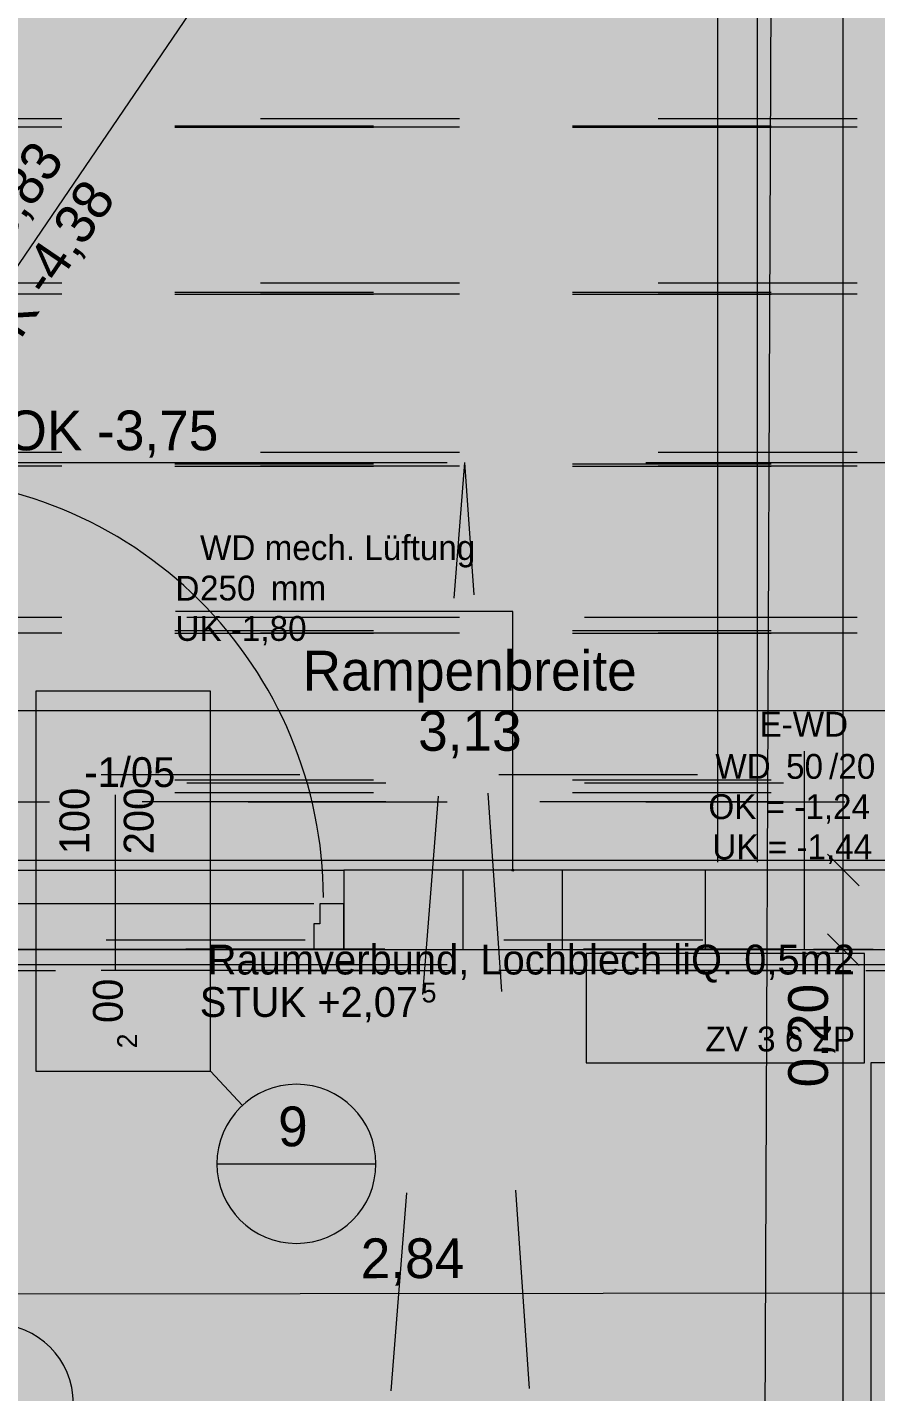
# Model space of a CAD drawing. Header units: metres. Extents: x -14 to 130, y -38 to 4.
# Drawn here: x 15.749 to 17.883, y -7.337 to -3.906 of the extents above; entities that cross this region are included whole.
import ezdxf

# ---------------------------------------------------------------- set-up
doc = ezdxf.new("R2010")
doc.units = ezdxf.units.M
doc.header["$MEASUREMENT"] = 0
for name, pattern in [('Schnittlinie', [0.006, 0.003, -0.0015, 0, -0.0015]), ('Strichliert_1_-1', [2, 1, -1]), ('Strichlinie eng', [0.002, 0.0015, -0.0005]), ('Untersicht', [0.001, 0.0005, -0.0005])]:
    doc.linetypes.add(name, pattern=pattern)
for name, color, linetype in [('-1._KG PP_3_120 Wand Innen tragend', 7, 'Continuous'), ('-1._KG PP_3_220 Bodenaufbau', 7, 'Continuous'), ('-1._KG PP_3_420 Rampe', 7, 'Continuous'), ('-1._KG PP_3_520 Fixeinbauten', 7, 'Continuous'), ('-1._KG PP_3_851 Marker Schnitt', 7, 'Continuous'), ('-1._KG PP_3_860 Marker Änderung bis 26mmtt', 7, 'Continuous'), ('-1._KG PP_3_950 Polierplan Bemaßung', 7, 'Continuous'), ('-1._KG PP_3_955 Polierplan Beschriftung', 7, 'Continuous'), ('-1._KG PP_3_Bemaßen_Sperrmaß 2D', 7, 'Continuous'), ('-1._KG PP_3_Gelände_Beschriftung Gelände', 7, 'Continuous'), ('-1._KG PP_3_Kataster Grenzpunkte_Grenzpunkt (GP) Hausecke_Kennzeichen', 7, 'Continuous')]:
    doc.layers.add(name, color=color, linetype=linetype)
doc.styles.add('ERSTELLTER_STIL_5', font='')
doc.styles.get('ERSTELLTER_STIL_5').set_extended_font_data('Eurostile')
doc.linetypes.add('GAS', pattern='A,0,[1,415_260415_PP_VA_1_2 -1 KG1.Shx,S=0.186508,R=0,X=0,Y=0],-26.5,0', length=26.5)
doc.linetypes.add('Wolke', pattern='A,0,[3,415_260415_PP_VA_1_2 -1 KG1.Shx,S=0.00023923,R=0,X=-3.85971e-06,Y=0.000734738],-0.03,0', length=0.03)

msp = doc.modelspace()

# ---------------------------------------------------------------- hatches: boundary and pattern name
at = {"layer": '-1._KG PP_3_120 Wand Innen tragend', "linetype": 'Continuous', "lineweight": 13, "true_color": 0x3f7f02}
for points in [[(16.545, -6.11), (16.545, -6.225), (16.845, -6.225), (16.845, -6.025), (16.545, -6.025)], [(17.095, -6.025), (17.095, -6.225), (17.4537, -6.225), (17.4537, -6.025)]]:
    msp.add_hatch(color=76, dxfattribs=at).paths.add_polyline_path(points)
at = {"layer": '-1._KG PP_3_120 Wand Innen tragend', "linetype": 'Continuous', "lineweight": 13, "true_color": 0xff6400}
msp.add_hatch(color=30, dxfattribs=at).paths.add_polyline_path([(16.545, -6.12), (16.545, -6.11), (16.485, -6.11), (16.485, -6.16), (16.47, -6.16), (16.47, -6.225), (16.545, -6.225), (16.545, -6.215)])
at = {"layer": '-1._KG PP_3_Gelände_Beschriftung Gelände', "linetype": 'Continuous', "lineweight": 0, "true_color": 0x060c00}
h = msp.add_hatch(color=98, dxfattribs=at)
h.paths.add_polyline_path([(0.6022, -0.6), (0.6319, -8.705), (5.625, -8.705), (5.625, -3.705), (8.725, -3.705), (8.725, -5.925), (8.925, -5.925), (8.925, -5.905), (9.105, -5.905), (9.105, -4.225), (10.725, -4.225), (10.725, -5.905), (10.905, -5.905), (10.905, -6.225), (12.425, -6.225), (12.425, -9.355), (15.32, -9.355), (15.32, -8.955), (18.3552, -8.955), (18.383, -0.6)])
h.paths.add_polyline_path([(1.4029, -0.8), (1.4029, -1.4), (0.8029, -1.4), (0.8029, -0.8)], flags=0)
h.paths.add_polyline_path([(17.5774, -2.893), (17.5774, -2.293), (18.1774, -2.293), (18.1774, -2.893)], flags=0)
at = {"layer": '-1._KG PP_3_Kataster Grenzpunkte_Grenzpunkt (GP) Hausecke_Kennzeichen', "linetype": 'Continuous', "lineweight": 0, "true_color": 0x000000}
msp.add_hatch(color=18, dxfattribs=at).paths.add_polyline_path([(16.9675, -6.025), (16.9677, -6.026), (16.9682, -6.0268), (16.969, -6.0273), (16.97, -6.0275), (16.971, -6.0273), (16.9718, -6.0268), (16.9723, -6.026), (16.9725, -6.025), (16.9723, -6.024), (16.9718, -6.0232), (16.971, -6.0227), (16.97, -6.0225), (16.969, -6.0227), (16.9682, -6.0232), (16.9677, -6.024)])

# ---------------------------------------------------------------- linework, layer by layer
at = {"layer": '-1._KG PP_3_120 Wand Innen tragend', "color": 7, "linetype": 'Continuous', "lineweight": 13, "ltscale": 1000}
msp.add_line((15.97, -5.8359), (15.97, -6.275), dxfattribs=at)
at = {"layer": '-1._KG PP_3_120 Wand Innen tragend', "color": 7, "linetype": 'Strichliert_1_-1', "lineweight": 13, "ltscale": 1000}
for p, q in [((15.395, -6.025), (16.545, -6.025)), ((16.47, -6.11), (15.47, -6.11)), ((15.395, -6.225), (16.545, -6.225)), ((16.47, -6.225), (15.47, -6.225))]:
    msp.add_line(p, q, dxfattribs=at)
at = {"layer": '-1._KG PP_3_120 Wand Innen tragend', "color": 7, "linetype": 'Continuous', "lineweight": 18, "ltscale": 1000}
for p, q in [((16.545, -6.025), (16.545, -6.11)), ((16.545, -6.11), (16.545, -6.225)), ((16.545, -6.225), (16.545, -6.11))]:
    msp.add_line(p, q, dxfattribs=at)
at = {"layer": '-1._KG PP_3_120 Wand Innen tragend', "color": 7, "linetype": 'Continuous', "lineweight": 18, "ltscale": 1000, "flags": 128}
for points in [[(16.845, -6.025), (16.545, -6.025)], [(16.845, -6.025), (16.845, -6.225)], [(17.4537, -6.025), (17.095, -6.025)], [(17.095, -6.225), (17.095, -6.025)], [(17.4537, -6.025), (17.4537, -6.225)], [(16.545, -6.225), (16.845, -6.225)], [(17.095, -6.225), (17.4537, -6.225)]]:
    msp.add_lwpolyline(points, dxfattribs=at)
at = {"layer": '-1._KG PP_3_120 Wand Innen tragend', "color": 16, "linetype": 'Continuous', "lineweight": 13, "ltscale": 1000, "true_color": 0x7e0000, "flags": 128}
for points in [[(17.095, -6.025), (16.845, -6.025)], [(17.9537, -6.025), (17.4537, -6.025)], [(16.845, -6.225), (17.095, -6.225)], [(17.4537, -6.225), (17.9537, -6.225)]]:
    msp.add_lwpolyline(points, dxfattribs=at)
at = {"layer": '-1._KG PP_3_120 Wand Innen tragend', "color": 7, "linetype": 'Continuous', "lineweight": 13, "ltscale": 1000, "flags": 128}
msp.add_lwpolyline([(16.545, -6.12), (16.545, -6.11), (16.485, -6.11), (16.485, -6.16), (16.47, -6.16), (16.47, -6.225), (16.545, -6.225), (16.545, -6.215)], close=True, dxfattribs=at)
at = {"layer": '-1._KG PP_3_120 Wand Innen tragend', "color": 7, "linetype": 'Continuous', "lineweight": 13, "ltscale": 1000}
msp.add_arc((15.4345, -6.0975), 1.0595, 0.1893, 90.1893, dxfattribs=at)
at = {"layer": '-1._KG PP_3_120 Wand Innen tragend', "color": 7, "linetype": 'Continuous', "lineweight": 18, "ltscale": 1000}
for p in [(16.545, -6.11), (16.545, -6.225)]:
    msp.add_point(p, dxfattribs=at)
at = {"layer": '-1._KG PP_3_220 Bodenaufbau', "color": 8, "linetype": 'Untersicht', "lineweight": 13, "ltscale": 1000, "flags": 128}
for points in [[(15.12, -4.1534), (18.8361, -4.1534)], [(18.8361, -4.157), (15.12, -4.157)], [(15.12, -4.157), (18.8361, -4.157)], [(15.12, -4.5717), (18.8361, -4.5717)], [(18.8361, -4.5764), (15.12, -4.5764)], [(15.12, -4.5764), (18.8361, -4.5764)], [(15.12, -5.0033), (18.8361, -5.0033)], [(18.8361, -5.0091), (15.12, -5.0091)], [(15.12, -5.0091), (18.8361, -5.0091)], [(15.12, -5.4225), (18.5384, -5.4225)], [(18.8361, -5.4292), (15.12, -5.4292)], [(15.12, -5.4292), (18.5384, -5.4292)], [(18.4351, -5.7859), (15.305, -5.7859)], [(18.5384, -5.8532), (15.12, -5.8532)], [(15.305, -5.8532), (18.4351, -5.8532)], [(18.448, -6.2011), (15.32, -6.2011)], [(18.4351, -6.2773), (15.32, -6.2773)], [(15.32, -6.2773), (18.448, -6.2773)]]:
    msp.add_lwpolyline(points, dxfattribs=at)
at = {"layer": '-1._KG PP_3_420 Rampe', "color": 7, "linetype": 'Untersicht', "lineweight": 13, "ltscale": 1000}
for p in [(15.9517, -16.3065), (17.6391, -16.3065)]:
    msp.add_line(p, (16.85, -5), dxfattribs=at)
at = {"layer": '-1._KG PP_3_420 Rampe', "color": 8, "linetype": 'Untersicht', "lineweight": 13, "ltscale": 1000, "flags": 128}
for points in [[(18.8361, -4.1355), (15.12, -4.1355)], [(18.8361, -4.1355), (15.12, -4.1355)], [(18.8361, -4.157), (15.12, -4.157)], [(15.12, -4.157), (18.8361, -4.157)], [(18.8361, -4.5487), (15.12, -4.5487)], [(18.8361, -4.5487), (15.12, -4.5487)], [(18.8361, -4.5764), (15.12, -4.5764)], [(15.12, -4.5764), (18.8361, -4.5764)], [(18.8361, -4.9748), (15.12, -4.9748)], [(18.8361, -4.9748), (15.12, -4.9748)], [(18.8361, -5.0091), (15.12, -5.0091)], [(15.12, -5.0091), (18.8361, -5.0091)], [(18.6508, -5.3898), (15.12, -5.3898)], [(18.8361, -5.3898), (18.6508, -5.3898), (15.12, -5.3898)], [(18.8361, -5.4292), (15.12, -5.4292)], [(15.12, -5.4292), (18.6508, -5.4292)], [(15.12, -5.7984), (18.6508, -5.7984)], [(18.6508, -5.8063), (15.12, -5.8063)], [(15.12, -5.83), (18.6508, -5.83)], [(18.6508, -5.8062), (15.305, -5.8062)], [(18.6508, -5.8532), (15.12, -5.8532)], [(15.305, -5.8532), (18.6508, -5.8532)], [(18.6481, -6.2241), (15.32, -6.2241)], [(18.6508, -6.2773), (15.32, -6.2773)], [(15.32, -6.2773), (18.6481, -6.2773)]]:
    msp.add_lwpolyline(points, dxfattribs=at)
at = {"layer": '-1._KG PP_3_520 Fixeinbauten', "color": 5, "linetype": 'Continuous', "lineweight": 13, "ltscale": 1000, "flags": 128}
msp.add_lwpolyline([(17.155, -6.235), (17.155, -6.51), (17.855, -6.51), (17.855, -6.235)], close=True, dxfattribs=at)
msp.add_lwpolyline([(18.1457, -7.6609), (18.1457, -6.51), (17.8707, -6.51), (17.8707, -7.6609)], dxfattribs=at)
at = {"layer": '-1._KG PP_3_851 Marker Schnitt', "color": 7, "linetype": 'Schnittlinie', "lineweight": 13, "ltscale": 1000}
for p, q in [((17.4851, 3.0949), (17.4851, -35.645)), ((17.5851, 3.0949), (17.5851, -35.7384))]:
    msp.add_line(p, q, dxfattribs=at)
at = {"layer": '-1._KG PP_3_860 Marker Änderung bis 26mmtt', "color": 200, "linetype": 'Wolke', "lineweight": 13, "ltscale": 1000, "true_color": 0xd600ff}
for p, q in [((16.2102, -5.5748), (15.7712, -5.5748)), ((15.7712, -5.5748), (15.7712, -6.5304)), ((16.2102, -6.5304), (16.2102, -5.5748)), ((15.7712, -6.5304), (16.2102, -6.5304))]:
    msp.add_line(p, q, dxfattribs=at)
at = {"layer": '-1._KG PP_3_860 Marker Änderung bis 26mmtt', "color": 7, "linetype": 'Continuous', "lineweight": 13, "ltscale": 1000}
for p, q in [((16.2102, -6.5304), (16.2902, -6.6169)), ((16.2261, -6.7637), (16.6261, -6.7637))]:
    msp.add_line(p, q, dxfattribs=at)
for centre, start, end in [((16.4261, -6.7637), 0, 180), ((16.4261, -6.7637), 180, 0), ((15.6653, -7.3663), 0, 180)]:
    msp.add_arc(centre, 0.2, start, end, dxfattribs=at)
at = {"layer": '-1._KG PP_3_955 Polierplan Beschriftung', "color": 7, "linetype": 'Strichlinie eng', "lineweight": 13, "ltscale": 1000}
for p, q in [((15.305, -5), (18.855, -5)), ((15.305, -6.2628), (18.855, -6.2628))]:
    msp.add_line(p, q, dxfattribs=at)
at = {"layer": '-1._KG PP_3_Bemaßen_Sperrmaß 2D', "color": 5, "linetype": 'GAS', "lineweight": 0, "ltscale": 1000}
msp.add_line((-1.5, -6), (21, -6), dxfattribs=at)
at = {"layer": '-1._KG PP_3_Kataster Grenzpunkte_Grenzpunkt (GP) Hausecke_Kennzeichen', "color": 76, "linetype": 'Continuous', "lineweight": 13, "ltscale": 1000, "true_color": 0x3f7f02}
msp.add_line((17.5584, -18.5444), (17.6357, 0.005), dxfattribs=at)
at = {"layer": '-1._KG PP_3_Kataster Grenzpunkte_Grenzpunkt (GP) Hausecke_Kennzeichen', "color": 7, "linetype": 'Continuous', "lineweight": 13, "ltscale": 1000}
for p, q in [((12.425, -9.355), (18.383, -0.6)), ((16.92, -5.375), (16.1219, -5.375)), ((16.97, -5.375), (16.92, -5.375)), ((16.97, -6.0225), (16.97, -5.375)), ((17.7037, -6.225), (17.7037, -5.7258)), ((17.8584, -6.2773), (18.0584, -6.2773))]:
    msp.add_line(p, q, dxfattribs=at)
at = {"layer": '-1._KG PP_3_Kataster Grenzpunkte_Grenzpunkt (GP) Hausecke_Kennzeichen', "color": 6, "linetype": 'Continuous', "lineweight": 13, "ltscale": 1000, "true_color": 0xfb02fe}
for p, q in [((17.8014, -6.025), (17.8014, -0.8)), ((15.32, -5.6236), (18.4508, -5.6236)), ((17.7614, -5.985), (17.8414, -6.065)), ((17.8764, -6.025), (17.7264, -6.025)), ((17.8014, -6.225), (17.8014, -6.025)), ((17.7614, -6.185), (17.8414, -6.265)), ((17.8764, -6.225), (17.7264, -6.225)), ((17.8014, -8.955), (17.8014, -6.225)), ((15.3201, -7.0914), (18.162, -7.0879))]:
    msp.add_line(p, q, dxfattribs=at)
at = {"layer": '-1._KG PP_3_Kataster Grenzpunkte_Grenzpunkt (GP) Hausecke_Kennzeichen', "color": 7, "linetype": 'Continuous', "lineweight": 13, "ltscale": 1000}
msp.add_circle((16.97, -6.025), 0.0025, dxfattribs=at)

# ---------------------------------------------------------------- texts
at = {"layer": '-1._KG PP_3_120 Wand Innen tragend', "color": 7, "linetype": 'Continuous', "lineweight": 13, "attachment_point": 9, "style": 'ERSTELLTER_STIL_5'}
for s, insert, char_height in [('\\A1;{\\pqr;\\pt0;\\fEurostile|b0|i0|c0|p0;\\W1.000000;-1/05}', (16.1215, -5.8172), 0.075), ('\\A1;{\\pqr;\\pt0;\\fEurostile|b0|i0|c0|p0;\\W1.000000;Raumverbund, Lochblech liQ. 0,5m2}', (17.8309, -6.3082), 0.075), ('\\A1;{\\pqr;\\pt0;\\fEurostile|b0|i0|c0|p0;\\W1.000000;5}', (16.7782, -6.3586), 0.05), ('\\A1;{\\pqr;\\pt0;\\fEurostile|b0|i0|c0|p0;\\W1.000000;STUK +2,07}', (16.7322, -6.4082), 0.075)]:
    msp.add_mtext(s, dxfattribs=dict(at, insert=insert, char_height=char_height))
at = {"layer": '-1._KG PP_3_120 Wand Innen tragend', "color": 7, "linetype": 'Continuous', "lineweight": 13, "attachment_point": 9, "rotation": 90, "style": 'ERSTELLTER_STIL_5'}
for s, insert, char_height in [('\\A1;{\\pqr;\\pt0;\\fEurostile|b0|i0|c0|p0;\\W1.000000;100}', (15.9064, -5.818), 0.075), ('\\A1;{\\pqr;\\pt0;\\fEurostile|b0|i0|c0|p0;\\W1.000000;200}', (16.068, -5.818), 0.075), ('\\A1;{\\pqr;\\pt0;\\fEurostile|b0|i0|c0|p0;\\W1.000000;00}', (15.9905, -6.298), 0.075), ('\\A1;{\\pqr;\\pt0;\\fEurostile|b0|i0|c0|p0;\\W1.000000;2}', (16.0256, -6.436), 0.05)]:
    msp.add_mtext(s, dxfattribs=dict(at, insert=insert, char_height=char_height))
at = {"layer": '-1._KG PP_3_860 Marker Änderung bis 26mmtt', "color": 7, "linetype": 'Continuous', "lineweight": 13, "insert": (16.3801, -6.721), "char_height": 0.1, "attachment_point": 7, "style": 'ERSTELLTER_STIL_5'}
msp.add_mtext('\\A1;{\\pql;\\fEurostile|b0|i0|c0|p0;\\W1.000000;9}', dxfattribs=at)
at = {"layer": '-1._KG PP_3_950 Polierplan Bemaßung', "color": 6, "linetype": 'Continuous', "lineweight": 13, "true_color": 0xfb02fe, "char_height": 0.1, "attachment_point": 7, "style": 'ERSTELLTER_STIL_5'}
for s, insert, width in [('\\A1;{\\pql;\\fEurostile|b0|i0|c0|p0;\\W1.000000;FOK -3,75}', (15.6129, -4.9879), 0.639332), ('\\A1;{\\pql;\\fEurostile|b0|i0|c0|p0;\\W1.000000;Rampenbreite}', (16.4419, -5.6036), 0.886963), ('\\A1;{\\pql;\\fEurostile|b0|i0|c0|p0;\\W1.000000;3,13}', (16.7322, -5.7436), 0.306373)]:
    msp.add_mtext(s, dxfattribs=dict(at, insert=insert, width=width))
at = {"layer": '-1._KG PP_3_950 Polierplan Bemaßung', "color": 6, "linetype": 'Continuous', "lineweight": 13, "true_color": 0xfb02fe, "char_height": 0.1, "width": 0.306373, "attachment_point": 7, "style": 'ERSTELLTER_STIL_5'}
for s, insert, rotation in [('\\A1;{\\pql;\\fEurostile|b0|i0|c0|p0;\\W1.000000;0,20}', (17.7814, -6.5714), 90), ('\\A1;{\\pql;\\fEurostile|b0|i0|c0|p0;\\W1.000000;2,84}', (16.5879, -7.0699), 0.0714)]:
    msp.add_mtext(s, dxfattribs=dict(at, insert=insert, rotation=rotation))
at = {"layer": '-1._KG PP_3_955 Polierplan Beschriftung', "color": 5, "linetype": 'Continuous', "lineweight": 13, "insert": (17.4546, -6.482), "char_height": 0.0625, "attachment_point": 7, "style": 'ERSTELLTER_STIL_5'}
msp.add_mtext('\\A1;{\\pql;\\fEurostile|b0|i0|c0|p0;\\W1.000000;ZV 3 6 ZP}', dxfattribs=at)
at = {"layer": '-1._KG PP_3_Kataster Grenzpunkte_Grenzpunkt (GP) Hausecke_Kennzeichen', "color": 7, "linetype": 'Continuous', "lineweight": 13, "insert": (15.5813, -4.707), "char_height": 0.1, "attachment_point": 4, "rotation": 55.7636, "line_spacing_factor": 0.968161, "style": 'ERSTELLTER_STIL_5'}
msp.add_mtext('\\A1;{\\pql;\\fEurostile|b0|i0|c0|p0;\\W1.000000;OK \\fEurostile|b0|i0|c0|p0;\\W1.000000;\\fEurostile|b0|i0|c0|p0;\\W1.000000;-3,83\\fEurostile|b0|i0|c0|p0;\\W1.000000;\\A1{\\H.66x;\\S^  ;}\\fEurostile|b0|i0|c0|p0;\\W1.000000;\\fEurostile|b0|i0|c0|p0;\\W1.000000;\\P\\pql;\\fEurostile|b0|i0|c0|p0;\\W1.000000;UK \\fEurostile|b0|i0|c0|p0;\\W1.000000;\\fEurostile|b0|i0|c0|p0;\\W1.000000;-4,38\\fEurostile|b0|i0|c0|p0;\\W1.000000;\\A1{\\H.66x;\\S^  ;}\\fEurostile|b0|i0|c0|p0;\\W1.000000;\\fEurostile|b0|i0|c0|p0;\\W1.000000;}', dxfattribs=at)
at = {"layer": '-1._KG PP_3_Kataster Grenzpunkte_Grenzpunkt (GP) Hausecke_Kennzeichen', "color": 7, "linetype": 'Continuous', "lineweight": 13, "char_height": 0.0625, "style": 'ERSTELLTER_STIL_5'}
for s, insert, attachment_point in [('\\A1;{\\pql;\\pt0,1;\\fEurostile|b0|i0|c0|p0;\\W1.000000;}', (16.1219, -5.1719), 1), ('\\A1;{\\pql;\\pt0,1;\\fEurostile|b0|i0|c0|p0;\\W1.000000;WD mech. Lüftung\\fEurostile|b0|i0|c0|p0;\\W1.000000;\\A1{\\H.66x;\\S^  ;}\\fEurostile|b0|i0|c0|p0;\\W1.000000;\\fEurostile|b0|i0|c0|p0;\\W1.000000;\\A1{\\H.66x;\\S^  ;}\\fEurostile|b0|i0|c0|p0;\\W1.000000;\\fEurostile|b0|i0|c0|p0;\\W1.000000;\\fEurostile|b0|i0|c0|p0;\\W1.000000;\\fEurostile|b0|i0|c0|p0;\\W1.000000;\\fEurostile|b0|i0|c0|p0;\\W1.000000;\\fEurostile|b0|i0|c0|p0;\\W1.000000;\\fEurostile|b0|i0|c0|p0;\\W1.000000;\\A1{\\H.66x;\\S^  ;}\\fEurostile|b0|i0|c0|p0;\\W1.000000;\\fEurostile|b0|i0|c0|p0;\\W1.000000;\\A1{\\H.66x;\\S^  ;}\\fEurostile|b0|i0|c0|p0;\\W1.000000;\\fEurostile|b0|i0|c0|p0;\\W1.000000;\\fEurostile|b0|i0|c0|p0;\\W1.000000;\\fEurostile|b0|i0|c0|p0;\\W1.000000;\\fEurostile|b0|i0|c0|p0;\\W1.000000;\\fEurostile|b0|i0|c0|p0;\\W1.000000;\\fEurostile|b0|i0|c0|p0;\\W1.000000;\\A1{\\H.66x;\\S^  ;}\\fEurostile|b0|i0|c0|p0;\\W1.000000;\\fEurostile|b0|i0|c0|p0;\\W1.000000;\\A1{\\H.66x;\\S^  ;}\\fEurostile|b0|i0|c0|p0;\\W1.000000;\\fEurostile|b0|i0|c0|p0;\\W1.000000;\\fEurostile|b0|i0|c0|p0;\\W1.000000;\\fEurostile|b0|i0|c0|p0;\\W1.000000;\\fEurostile|b0|i0|c0|p0;\\W1.000000;\\fEurostile|b0|i0|c0|p0;\\W1.000000;\\fEurostile|b0|i0|c0|p0;\\W1.000000;\\A1{\\H.66x;\\S^  ;}\\fEurostile|b0|i0|c0|p0;\\W1.000000;\\fEurostile|b0|i0|c0|p0;\\W1.000000;\\A1{\\H.66x;\\S^  ;}\\fEurostile|b0|i0|c0|p0;\\W1.000000;\\fEurostile|b0|i0|c0|p0;\\W1.000000;\\fEurostile|b0|i0|c0|p0;\\W1.000000;\\fEurostile|b0|i0|c0|p0;\\W1.000000;\\fEurostile|b0|i0|c0|p0;\\W1.000000;\\fEurostile|b0|i0|c0|p0;\\W1.000000;\\fEurostile|b0|i0|c0|p0;\\W1.000000;\\A1{\\H.66x;\\S^  ;}\\fEurostile|b0|i0|c0|p0;\\W1.000000;\\fEurostile|b0|i0|c0|p0;\\W1.000000;\\A1{\\H.66x;\\S^  ;}\\fEurostile|b0|i0|c0|p0;\\W1.000000;\\fEurostile|b0|i0|c0|p0;\\W1.000000;\\fEurostile|b0|i0|c0|p0;\\W1.000000;\\fEurostile|b0|i0|c0|p0;\\W1.000000;\\fEurostile|b0|i0|c0|p0;\\W1.000000;\\fEurostile|b0|i0|c0|p0;\\W1.000000;\\fEurostile|b0|i0|c0|p0;\\W1.000000;\\A1{\\H.66x;\\S^  ;}\\fEurostile|b0|i0|c0|p0;\\W1.000000;}', (16.1837, -5.183), 1), ('\\A1;{\\pql;\\pt0,1;\\fEurostile|b0|i0|c0|p0;\\W1.000000;250\\fEurostile|b0|i0|c0|p0;\\W1.000000;\\A1{\\H.66x;\\S^  ;}\\fEurostile|b0|i0|c0|p0;\\W1.000000; mm\\fEurostile|b0|i0|c0|p0;\\W1.000000;\\A1{\\H.66x;\\S^  ;}\\fEurostile|b0|i0|c0|p0;\\W1.000000;\\fEurostile|b0|i0|c0|p0;\\W1.000000;\\fEurostile|b0|i0|c0|p0;\\W1.000000;\\fEurostile|b0|i0|c0|p0;\\W1.000000;\\fEurostile|b0|i0|c0|p0;\\W1.000000;\\fEurostile|b0|i0|c0|p0;\\W1.000000;\\fEurostile|b0|i0|c0|p0;\\W1.000000;\\A1{\\H.66x;\\S^  ;}\\fEurostile|b0|i0|c0|p0;\\W1.000000;\\fEurostile|b0|i0|c0|p0;\\W1.000000;\\A1{\\H.66x;\\S^  ;}\\fEurostile|b0|i0|c0|p0;\\W1.000000;\\fEurostile|b0|i0|c0|p0;\\W1.000000;\\fEurostile|b0|i0|c0|p0;\\W1.000000;\\fEurostile|b0|i0|c0|p0;\\W1.000000;\\fEurostile|b0|i0|c0|p0;\\W1.000000;\\fEurostile|b0|i0|c0|p0;\\W1.000000;\\fEurostile|b0|i0|c0|p0;\\W1.000000;\\A1{\\H.66x;\\S^  ;}\\fEurostile|b0|i0|c0|p0;\\W1.000000;\\fEurostile|b0|i0|c0|p0;\\W1.000000;\\A1{\\H.66x;\\S^  ;}\\fEurostile|b0|i0|c0|p0;\\W1.000000;\\fEurostile|b0|i0|c0|p0;\\W1.000000;\\fEurostile|b0|i0|c0|p0;\\W1.000000;\\fEurostile|b0|i0|c0|p0;\\W1.000000;\\fEurostile|b0|i0|c0|p0;\\W1.000000;\\fEurostile|b0|i0|c0|p0;\\W1.000000;\\fEurostile|b0|i0|c0|p0;\\W1.000000;\\A1{\\H.66x;\\S^  ;}\\fEurostile|b0|i0|c0|p0;\\W1.000000;\\fEurostile|b0|i0|c0|p0;\\W1.000000;\\A1{\\H.66x;\\S^  ;}\\fEurostile|b0|i0|c0|p0;\\W1.000000;\\fEurostile|b0|i0|c0|p0;\\W1.000000;\\fEurostile|b0|i0|c0|p0;\\W1.000000;\\fEurostile|b0|i0|c0|p0;\\W1.000000;\\fEurostile|b0|i0|c0|p0;\\W1.000000;\\fEurostile|b0|i0|c0|p0;\\W1.000000;\\fEurostile|b0|i0|c0|p0;\\W1.000000;\\A1{\\H.66x;\\S^  ;}\\fEurostile|b0|i0|c0|p0;\\W1.000000;\\fEurostile|b0|i0|c0|p0;\\W1.000000;\\A1{\\H.66x;\\S^  ;}\\fEurostile|b0|i0|c0|p0;\\W1.000000;\\fEurostile|b0|i0|c0|p0;\\W1.000000;\\fEurostile|b0|i0|c0|p0;\\W1.000000;\\fEurostile|b0|i0|c0|p0;\\W1.000000;\\fEurostile|b0|i0|c0|p0;\\W1.000000;\\fEurostile|b0|i0|c0|p0;\\W1.000000;\\fEurostile|b0|i0|c0|p0;\\W1.000000;\\A1{\\H.66x;\\S^  ;}\\fEurostile|b0|i0|c0|p0;\\W1.000000;}', (16.1837, -5.2845), 1), ('\\A1;{\\pql;\\pt0,1;\\fEurostile|b0|i0|c0|p0;\\W1.000000;D}', (16.1219, -5.2851), 1), ('\\A1;{\\pql;\\fEurostile|b0|i0|c0|p0;\\W1.000000;UK \\fEurostile|b0|i0|c0|p0;\\W1.000000;-1,80}', (16.1219, -5.3861), 1), ('\\A1;{\\pql;\\pt0;\\fEurostile|b0|i0|c0|p0;\\W1.000000;E-WD\\fEurostile|b0|i0|c0|p0;\\W1.000000;\\A1{\\H.66x;\\S^  ;}\\fEurostile|b0|i0|c0|p0;\\W1.000000;\\fEurostile|b0|i0|c0|p0;\\W1.000000;\\A1{\\H.66x;\\S^  ;}}', (17.5906, -5.6672), 4)]:
    msp.add_mtext(s, dxfattribs=dict(at, insert=insert, attachment_point=attachment_point))
at = {"layer": '-1._KG PP_3_Kataster Grenzpunkte_Grenzpunkt (GP) Hausecke_Kennzeichen', "color": 7, "linetype": 'Continuous', "lineweight": 13, "insert": (17.7037, -5.8746), "char_height": 0.0625, "attachment_point": 5, "line_spacing_factor": 0.971568, "style": 'ERSTELLTER_STIL_5'}
msp.add_mtext('\\A1;{\\pqc;\\fEurostile|b0|i0|c0|p0;\\W1.000000;WD\\fEurostile|b0|i0|c0|p0;\\W1.000000;\\A1{\\H.66x;\\S^  ;}\\fEurostile|b0|i0|c0|p0;\\W1.000000; 50\\fEurostile|b0|i0|c0|p0;\\W1.000000;\\A1{\\H.66x;\\S^  ;}\\fEurostile|b0|i0|c0|p0;\\W1.000000;/20\\fEurostile|b0|i0|c0|p0;\\W1.000000;\\A1{\\H.66x;\\S^  ;}\\fEurostile|b0|i0|c0|p0;\\W1.000000;\\fEurostile|b0|i0|c0|p0;\\W1.000000;\\A1{\\H.66x;\\S^  ;}\\fEurostile|b0|i0|c0|p0;\\W1.000000;\\A1{\\H.66x;\\S^  ;}\\P\\pqc;\\fEurostile|b0|i0|c0|p0;\\W1.000000;OK = -1,24\\fEurostile|b0|i0|c0|p0;\\W1.000000;\\A1{\\H.66x;\\S^  ;}\\fEurostile|b0|i0|c0|p0;\\W1.000000;\\fEurostile|b0|i0|c0|p0;\\W1.000000;\\A1{\\H.66x;\\S^  ;}\\fEurostile|b0|i0|c0|p0;\\W1.000000;\\fEurostile|b0|i0|c0|p0;\\W1.000000;\\A1{\\H.66x;\\S^  ;}\\fEurostile|b0|i0|c0|p0;\\W1.000000;\\fEurostile|b0|i0|c0|p0;\\W1.000000;\\A1{\\H.66x;\\S^  ;}\\fEurostile|b0|i0|c0|p0;\\W1.000000;\\A1{\\H.66x;\\S^  ;}\\P\\pqc;\\fEurostile|b0|i0|c0|p0;\\W1.000000;UK = -1,44\\fEurostile|b0|i0|c0|p0;\\W1.000000;\\A1{\\H.66x;\\S^  ;}\\fEurostile|b0|i0|c0|p0;\\W1.000000;\\fEurostile|b0|i0|c0|p0;\\W1.000000;\\A1{\\H.66x;\\S^  ;}\\fEurostile|b0|i0|c0|p0;\\W1.000000;\\fEurostile|b0|i0|c0|p0;\\W1.000000;\\A1{\\H.66x;\\S^  ;}\\fEurostile|b0|i0|c0|p0;\\W1.000000;\\fEurostile|b0|i0|c0|p0;\\W1.000000;\\A1{\\H.66x;\\S^  ;}}', dxfattribs=at)

doc.saveas('drawing.dxf')
